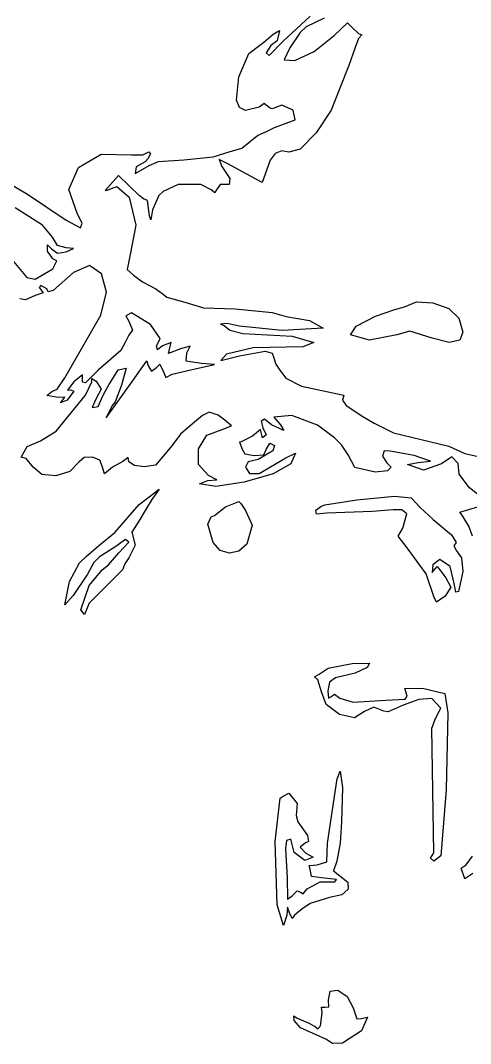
# Model space of a CAD drawing. Header units: centimetres. Extents: x 0 to 56.7, y -3.6 to 10.6.
# Drawn here: x 53.625 to 54.933, y 4.712 to 7.683 of the extents above; entities that cross this region are included whole.
import ezdxf

# ---------------------------------------------------------------- set-up
doc = ezdxf.new("R2010")
doc.units = ezdxf.units.CM
doc.header["$MEASUREMENT"] = 0
doc.layers.add('digi4 v3_digi3', color=7, linetype='Continuous')

msp = doc.modelspace()

# ---------------------------------------------------------------- linework, layer by layer
at = {"layer": 'digi4 v3_digi3'}
for p, q in [((54.3887, 7.6232), (54.4674, 7.6958)), ((54.5081, 7.6904), (54.4558, 7.6648)), ((54.5367, 7.6394), (54.5757, 7.6763)), ((54.5757, 7.6763), (54.5889, 7.6626)), ((54.3322, 7.6204), (54.3593, 7.6433)), ((54.3593, 7.6433), (54.3783, 7.6541)), ((54.3783, 7.6541), (54.3709, 7.6242)), ((54.4384, 7.6484), (54.4079, 7.6037)), ((54.4558, 7.6648), (54.4384, 7.6484)), ((54.4786, 7.5928), (54.5367, 7.6394)), ((54.5889, 7.6626), (54.6075, 7.6457)), ((54.6075, 7.6457), (54.6176, 7.6414)), ((54.6176, 7.6414), (54.6076, 7.6308)), ((54.2893, 7.5878), (54.3322, 7.6204)), ((54.3526, 7.6109), (54.3388, 7.589)), ((54.3483, 7.582), (54.3887, 7.6232)), ((54.3709, 7.6242), (54.3526, 7.6109)), ((54.6076, 7.6308), (54.5977, 7.605)), ((54.2597, 7.5197), (54.2893, 7.5878)), ((54.3388, 7.589), (54.3483, 7.582)), ((54.4079, 7.6037), (54.3918, 7.5688)), ((54.4228, 7.5672), (54.4786, 7.5928)), ((54.5977, 7.605), (54.5791, 7.5527)), ((54.3918, 7.5688), (54.4228, 7.5672)), ((54.5791, 7.5527), (54.5534, 7.4865)), ((54.253, 7.4523), (54.2597, 7.5197)), ((54.5534, 7.4865), (54.5284, 7.4224)), ((54.2613, 7.4301), (54.253, 7.4523)), ((54.279, 7.4218), (54.2613, 7.4301)), ((54.3189, 7.4317), (54.279, 7.4218)), ((54.3338, 7.4417), (54.3189, 7.4317)), ((54.3489, 7.4292), (54.3338, 7.4417)), ((54.3564, 7.4267), (54.3489, 7.4292)), ((54.3846, 7.4377), (54.3564, 7.4267)), ((54.4175, 7.4227), (54.3846, 7.4377)), ((54.4237, 7.3948), (54.4175, 7.4227)), ((54.5284, 7.4224), (54.4846, 7.3568)), ((54.3425, 7.362), (54.3637, 7.372)), ((54.3637, 7.372), (54.3896, 7.3819)), ((54.3896, 7.3819), (54.4237, 7.3948)), ((54.2682, 7.3126), (54.3143, 7.3496)), ((54.3143, 7.3496), (54.3425, 7.362)), ((54.4846, 7.3568), (54.438, 7.3097)), ((54.2316, 7.302), (54.2682, 7.3126)), ((53.7938, 7.256), (53.8593, 7.2948)), ((53.8593, 7.2948), (53.9481, 7.293)), ((53.9481, 7.293), (53.9804, 7.293)), ((53.9804, 7.293), (53.9978, 7.3015)), ((53.9958, 7.2815), (53.9871, 7.2724)), ((54.0027, 7.2957), (53.9958, 7.2815)), ((53.9978, 7.3015), (54.0027, 7.2957)), ((54.0996, 7.2788), (54.1854, 7.2873)), ((54.1854, 7.2873), (54.2316, 7.302)), ((54.3655, 7.2973), (54.351, 7.2774)), ((54.3843, 7.3047), (54.3655, 7.2973)), ((54.4048, 7.3012), (54.3843, 7.3047)), ((54.438, 7.3097), (54.4048, 7.3012)), ((53.7662, 7.1926), (53.7938, 7.256)), ((53.9613, 7.2583), (53.9589, 7.2385)), ((53.9871, 7.2724), (53.9613, 7.2583)), ((53.974, 7.2476), (53.9994, 7.2625)), ((53.9994, 7.2625), (54.0259, 7.2736)), ((54.0259, 7.2736), (54.0996, 7.2788)), ((54.2277, 7.2672), (54.2028, 7.2791)), ((54.2028, 7.2791), (54.2104, 7.2591)), ((54.2104, 7.2591), (54.2338, 7.2241)), ((54.3277, 7.2127), (54.2277, 7.2672)), ((54.351, 7.2774), (54.3277, 7.2127)), ((53.546, 7.2374), (53.6461, 7.1785)), ((53.9099, 7.2326), (53.8717, 7.1896)), ((53.9704, 7.175), (53.9099, 7.2326)), ((53.9589, 7.2385), (53.974, 7.2476)), ((54.2338, 7.2241), (54.2313, 7.2065)), ((53.791, 7.1205), (53.7662, 7.1926)), ((53.8775, 7.1903), (53.9051, 7.2014)), ((53.9051, 7.2014), (53.9407, 7.1704)), ((54.0839, 7.207), (54.0401, 7.1867)), ((54.1493, 7.2074), (54.0839, 7.207)), ((54.1795, 7.1917), (54.1493, 7.2074)), ((54.19, 7.1828), (54.1795, 7.1917)), ((54.1951, 7.1917), (54.19, 7.1828)), ((54.2055, 7.2065), (54.1951, 7.1917)), ((54.2313, 7.2065), (54.2055, 7.2065)), ((53.6461, 7.1785), (53.758, 7.103)), ((53.8717, 7.1896), (53.8775, 7.1903)), ((53.9407, 7.1704), (53.9602, 7.089)), ((53.9824, 7.1654), (53.9704, 7.175)), ((53.9942, 7.16), (53.9824, 7.1654)), ((54.0277, 7.1754), (54.0093, 7.133)), ((54.0401, 7.1867), (54.0277, 7.1754)), ((53.6889, 7.0891), (53.6096, 7.1394)), ((54.0005, 7.1156), (53.9942, 7.16)), ((54.0093, 7.133), (54.004, 7.1046)), ((53.758, 7.103), (53.7995, 7.0811)), ((53.8044, 7.0947), (53.791, 7.1205)), ((54.004, 7.1046), (54.0005, 7.1156)), ((53.7183, 7.0536), (53.6889, 7.0891)), ((53.7995, 7.0811), (53.8044, 7.0947)), ((53.9602, 7.089), (53.9441, 7.0036)), ((53.7332, 7.0296), (53.7183, 7.0536)), ((53.704, 7.0136), (53.7036, 7.0321)), ((53.7036, 7.0321), (53.7156, 7.02)), ((53.7193, 6.9912), (53.704, 7.0136)), ((53.7156, 7.02), (53.7328, 7.007)), ((53.7579, 7.0227), (53.7332, 7.0296)), ((53.7792, 7.0208), (53.7579, 7.0227)), ((53.7582, 7.0117), (53.7792, 7.0208)), ((53.6048, 6.9837), (53.6288, 6.954)), ((53.719, 6.962), (53.7309, 6.9852)), ((53.7309, 6.9852), (53.7193, 6.9912)), ((53.7328, 7.007), (53.7582, 7.0117)), ((53.9441, 7.0036), (53.9357, 6.9597)), ((53.6288, 6.954), (53.644, 6.9365)), ((53.6676, 6.9322), (53.719, 6.962)), ((53.719, 6.962), (53.719, 6.962)), ((53.826, 6.9721), (53.7796, 6.9515)), ((53.8611, 6.9479), (53.826, 6.9721)), ((53.9357, 6.9597), (53.9541, 6.9432)), ((53.644, 6.9365), (53.6676, 6.9322)), ((53.7796, 6.9515), (53.7198, 6.8991)), ((53.8752, 6.8945), (53.8611, 6.9479)), ((53.9541, 6.9432), (53.9798, 6.9246)), ((53.9798, 6.9246), (54.0189, 6.904)), ((53.6842, 6.9132), (53.6792, 6.9074)), ((53.6792, 6.9074), (53.6908, 6.8926)), ((53.7016, 6.904), (53.6842, 6.9132)), ((53.706, 6.8947), (53.7016, 6.904)), ((53.7198, 6.8991), (53.706, 6.8947)), ((53.8584, 6.8275), (53.8752, 6.8945)), ((54.0189, 6.904), (54.0401, 6.8885)), ((53.6394, 6.8718), (53.6229, 6.8745)), ((53.6676, 6.8841), (53.6394, 6.8718)), ((53.6908, 6.8926), (53.6676, 6.8841)), ((54.0401, 6.8885), (54.0503, 6.8793)), ((54.0503, 6.8793), (54.1027, 6.8653)), ((54.1027, 6.8653), (54.1567, 6.8489)), ((54.7409, 6.8515), (54.7761, 6.8659)), ((54.7761, 6.8659), (54.824, 6.8632)), ((54.1567, 6.8489), (54.2489, 6.8456)), ((54.2489, 6.8456), (54.3567, 6.8354)), ((54.3567, 6.8354), (54.3969, 6.8238)), ((54.6574, 6.8245), (54.7129, 6.8438)), ((54.7129, 6.8438), (54.7409, 6.8515)), ((54.824, 6.8632), (54.8697, 6.8465)), ((54.8697, 6.8465), (54.8987, 6.8188)), ((53.7539, 6.6454), (53.8584, 6.8275)), ((53.948, 6.8339), (53.9312, 6.8256)), ((53.9312, 6.8256), (53.9405, 6.8095)), ((53.9405, 6.8095), (53.9505, 6.7834)), ((54.0032, 6.7999), (53.948, 6.8339)), ((54.3969, 6.8238), (54.4651, 6.8118)), ((54.4651, 6.8118), (54.5048, 6.7896)), ((54.6003, 6.7954), (54.6574, 6.8245)), ((54.8987, 6.8188), (54.9111, 6.7782)), ((53.9505, 6.7834), (53.9405, 6.7696)), ((54.0307, 6.76), (54.0032, 6.7999)), ((54.226, 6.8031), (54.2062, 6.8011)), ((54.2062, 6.8011), (54.217, 6.7974)), ((54.217, 6.7974), (54.2338, 6.7839)), ((54.2608, 6.7955), (54.226, 6.8031)), ((54.2338, 6.7839), (54.271, 6.7746)), ((54.3861, 6.783), (54.2608, 6.7955)), ((54.5048, 6.7896), (54.3861, 6.783)), ((54.5839, 6.77), (54.6003, 6.7954)), ((54.7566, 6.7814), (54.7188, 6.7705)), ((54.8216, 6.761), (54.7566, 6.7814)), ((54.9111, 6.7782), (54.9016, 6.7545)), ((53.9306, 6.7503), (53.9171, 6.7248)), ((53.9405, 6.7696), (53.9306, 6.7503)), ((54.0202, 6.7376), (54.0307, 6.76)), ((54.0627, 6.7479), (54.0384, 6.7382)), ((54.0587, 6.7282), (54.0627, 6.7479)), ((54.271, 6.7746), (54.4144, 6.7663)), ((54.4144, 6.7663), (54.4782, 6.7483)), ((54.4782, 6.7483), (54.4458, 6.7356)), ((54.6392, 6.7546), (54.5839, 6.77)), ((54.7188, 6.7705), (54.6392, 6.7546)), ((54.8216, 6.761), (54.8216, 6.761)), ((54.8714, 6.7484), (54.8216, 6.761)), ((54.9016, 6.7545), (54.8714, 6.7484)), ((53.9171, 6.7248), (53.8511, 6.6676)), ((54.0231, 6.727), (54.0202, 6.7376)), ((54.0384, 6.7382), (54.0231, 6.727)), ((54.0904, 6.7301), (54.0555, 6.7156)), ((54.0555, 6.7156), (54.0587, 6.7282)), ((54.1184, 6.7374), (54.0904, 6.7301)), ((54.1072, 6.6935), (54.1087, 6.7177)), ((54.1087, 6.7177), (54.1184, 6.7374)), ((54.301, 6.7323), (54.2243, 6.7137)), ((54.2613, 6.7094), (54.3365, 6.7231)), ((54.4458, 6.7356), (54.301, 6.7323)), ((54.3365, 6.7231), (54.3568, 6.7173)), ((54.3568, 6.7173), (54.3612, 6.7034)), ((53.9505, 6.6356), (53.9925, 6.695)), ((53.9925, 6.695), (53.9967, 6.68)), ((54.1508, 6.6868), (54.1072, 6.6935)), ((54.1894, 6.6842), (54.1508, 6.6868)), ((54.2243, 6.7137), (54.2075, 6.6958)), ((54.2075, 6.6958), (54.2613, 6.7094)), ((54.3612, 6.7034), (54.3675, 6.685)), ((53.8511, 6.6676), (53.8138, 6.6308)), ((53.8907, 6.6387), (53.9096, 6.6691)), ((53.9096, 6.6691), (53.9328, 6.6732)), ((53.9328, 6.6732), (53.9188, 6.6238)), ((53.9967, 6.68), (54.0056, 6.6651)), ((54.0056, 6.6651), (54.0202, 6.6751)), ((54.0202, 6.6751), (54.0301, 6.685)), ((54.0301, 6.685), (54.0401, 6.6651)), ((54.0401, 6.6651), (54.0472, 6.6461)), ((54.0665, 6.6557), (54.1333, 6.672)), ((54.1333, 6.672), (54.1894, 6.6842)), ((54.3675, 6.685), (54.3786, 6.6674)), ((54.3786, 6.6674), (54.3965, 6.6443)), ((53.7314, 6.6129), (53.7539, 6.6454)), ((53.7799, 6.6337), (53.7622, 6.6096)), ((53.805, 6.6542), (53.7799, 6.6337)), ((53.8054, 6.6327), (53.805, 6.6542)), ((53.8138, 6.6308), (53.8054, 6.6327)), ((53.8145, 6.595), (53.8326, 6.6336)), ((53.8326, 6.6336), (53.8328, 6.6438)), ((53.8328, 6.6438), (53.8451, 6.636)), ((53.8451, 6.636), (53.86, 6.6121)), ((53.8743, 6.5288), (53.9505, 6.6356)), ((53.8816, 6.6253), (53.8907, 6.6387)), ((54.0472, 6.6461), (54.0665, 6.6557)), ((54.3965, 6.6443), (54.4419, 6.6215)), ((53.7016, 6.5942), (53.7165, 6.6054)), ((53.7165, 6.6054), (53.7314, 6.6129)), ((53.7807, 6.6065), (53.7613, 6.5805)), ((53.7622, 6.6096), (53.7713, 6.6103)), ((53.7713, 6.6103), (53.7807, 6.6065)), ((53.86, 6.6121), (53.8443, 6.5837)), ((53.8659, 6.5955), (53.8816, 6.6253)), ((53.9188, 6.6238), (53.9007, 6.576)), ((54.4419, 6.6215), (54.565, 6.5955)), ((53.7339, 6.5885), (53.7016, 6.5942)), ((53.7288, 6.4903), (53.8145, 6.595)), ((53.7539, 6.5889), (53.7339, 6.5885)), ((53.7414, 6.5731), (53.7539, 6.5889)), ((53.7613, 6.5805), (53.7414, 6.5731)), ((53.8443, 6.5837), (53.8337, 6.5595)), ((53.8513, 6.5622), (53.8659, 6.5955)), ((53.9007, 6.576), (53.8918, 6.5655)), ((54.565, 6.5955), (54.5614, 6.5805)), ((54.5614, 6.5805), (54.572, 6.5655)), ((53.8337, 6.5595), (53.8513, 6.5622)), ((53.8918, 6.5655), (53.8743, 6.5288)), ((54.1739, 6.5456), (54.1544, 6.536)), ((54.1994, 6.5368), (54.1739, 6.5456)), ((54.572, 6.5655), (54.5941, 6.5506)), ((54.5941, 6.5506), (54.6148, 6.5357)), ((54.1251, 6.5116), (54.0899, 6.4821)), ((54.1544, 6.536), (54.1251, 6.5116)), ((54.2193, 6.5228), (54.1994, 6.5368)), ((54.2385, 6.5064), (54.2193, 6.5228)), ((54.3343, 6.5251), (54.3249, 6.52)), ((54.3249, 6.52), (54.3292, 6.5006)), ((54.3544, 6.5091), (54.3343, 6.5251)), ((54.3905, 6.4921), (54.3544, 6.5091)), ((54.4134, 6.536), (54.361, 6.5313)), ((54.361, 6.5313), (54.3805, 6.5091)), ((54.3805, 6.5091), (54.3905, 6.4921)), ((54.4886, 6.5079), (54.4134, 6.536)), ((54.5379, 6.4713), (54.4886, 6.5079)), ((54.6148, 6.5357), (54.6526, 6.5137)), ((54.6526, 6.5137), (54.7097, 6.4859)), ((53.6839, 6.4625), (53.7288, 6.4903)), ((54.0899, 6.4821), (54.065, 6.4478)), ((54.1423, 6.4387), (54.167, 6.4786)), ((54.167, 6.4786), (54.2112, 6.4958)), ((54.2112, 6.4958), (54.2385, 6.5064)), ((54.3231, 6.4951), (54.2992, 6.4762)), ((54.3243, 6.4866), (54.3231, 6.4951)), ((54.3286, 6.4711), (54.3243, 6.4866)), ((54.3388, 6.4797), (54.3286, 6.4711)), ((54.3292, 6.5006), (54.3388, 6.4797)), ((54.7097, 6.4859), (54.8702, 6.4469)), ((53.6449, 6.4463), (53.6839, 6.4625)), ((54.2668, 6.4596), (54.2616, 6.4585)), ((54.2616, 6.4585), (54.2691, 6.4378)), ((54.2992, 6.4762), (54.2668, 6.4596)), ((54.3388, 6.4368), (54.3494, 6.456)), ((54.3494, 6.456), (54.3631, 6.4489)), ((54.3631, 6.4489), (54.3584, 6.4332)), ((54.5578, 6.451), (54.5379, 6.4713)), ((54.5777, 6.4217), (54.5578, 6.451)), ((53.6274, 6.4154), (53.6449, 6.4463)), ((54.065, 6.4478), (54.0401, 6.4178)), ((54.1423, 6.3937), (54.1423, 6.4387)), ((54.2691, 6.4378), (54.2771, 6.4246)), ((54.2771, 6.4246), (54.304, 6.4194)), ((54.304, 6.4194), (54.332, 6.4217)), ((54.3584, 6.4332), (54.3164, 6.4081)), ((54.332, 6.4217), (54.3388, 6.4368)), ((54.3967, 6.4133), (54.4245, 6.4268)), ((54.4245, 6.4268), (54.4109, 6.3956)), ((54.597, 6.3845), (54.5777, 6.4217)), ((54.6817, 6.4331), (54.6773, 6.4174)), ((54.6997, 6.432), (54.6817, 6.4331)), ((54.7694, 6.4195), (54.6997, 6.432)), ((54.8167, 6.4036), (54.7694, 6.4195)), ((54.8702, 6.4469), (54.9165, 6.4258)), ((54.9165, 6.4258), (54.9725, 6.4133)), ((53.6414, 6.4109), (53.6274, 6.4154)), ((53.6618, 6.3862), (53.6414, 6.4109)), ((53.7946, 6.4009), (53.769, 6.3736)), ((53.8104, 6.4143), (53.7946, 6.4009)), ((53.8346, 6.4154), (53.8104, 6.4143)), ((53.8559, 6.4063), (53.8346, 6.4154)), ((53.8628, 6.3888), (53.8559, 6.4063)), ((53.8697, 6.3664), (53.8628, 6.3888)), ((53.9223, 6.4028), (53.8924, 6.3863)), ((53.9378, 6.4142), (53.9223, 6.4028)), ((53.9405, 6.4017), (53.9378, 6.4142)), ((53.9567, 6.3904), (53.9405, 6.4017)), ((53.9848, 6.3868), (53.9567, 6.3904)), ((54.0174, 6.3914), (53.9848, 6.3868)), ((54.0401, 6.4178), (54.0174, 6.3914)), ((54.1721, 6.3613), (54.1423, 6.3937)), ((54.2867, 6.4017), (54.279, 6.3857)), ((54.3164, 6.4081), (54.2867, 6.4017)), ((54.3192, 6.3674), (54.3967, 6.4133)), ((54.4109, 6.3956), (54.3594, 6.3665)), ((54.6773, 6.4174), (54.6897, 6.3988)), ((54.6897, 6.3988), (54.7022, 6.3863)), ((54.7496, 6.3933), (54.7812, 6.3994)), ((54.7964, 6.3775), (54.7496, 6.3933)), ((54.7812, 6.3994), (54.8167, 6.4036)), ((54.8485, 6.3957), (54.7964, 6.3775)), ((54.8786, 6.4158), (54.8485, 6.3957)), ((54.8976, 6.3963), (54.8786, 6.4158)), ((54.9, 6.3656), (54.8976, 6.3963)), ((53.6874, 6.3646), (53.6618, 6.3862)), ((53.7281, 6.3609), (53.6874, 6.3646)), ((53.769, 6.3736), (53.7281, 6.3609)), ((53.8808, 6.3764), (53.8697, 6.3664)), ((53.8924, 6.3863), (53.8808, 6.3764)), ((54.196, 6.349), (54.1721, 6.3613)), ((54.3594, 6.3665), (54.2756, 6.3421)), ((54.279, 6.3857), (54.2904, 6.3676)), ((54.2904, 6.3676), (54.3192, 6.3674)), ((54.6559, 6.3718), (54.597, 6.3845)), ((54.692, 6.3748), (54.6559, 6.3718)), ((54.7022, 6.3863), (54.692, 6.3748)), ((54.9301, 6.326), (54.9, 6.3656)), ((54.1451, 6.3371), (54.17, 6.3469)), ((54.1931, 6.3299), (54.1451, 6.3371)), ((54.17, 6.3469), (54.196, 6.349)), ((54.2756, 6.3421), (54.1931, 6.3299)), ((53.9706, 6.2778), (54.0279, 6.3221)), ((54.0279, 6.3221), (54.0066, 6.2921)), ((54.6026, 6.2909), (54.7124, 6.3016)), ((54.7124, 6.3016), (54.7605, 6.2968)), ((54.9585, 6.3037), (54.9301, 6.326)), ((54.9301, 6.326), (54.9301, 6.326)), ((53.899, 6.1962), (53.9706, 6.2778)), ((54.0066, 6.2921), (53.9902, 6.2652)), ((54.1894, 6.2456), (54.2208, 6.2711)), ((54.2208, 6.2711), (54.2598, 6.2861)), ((54.2598, 6.2861), (54.2658, 6.2802)), ((54.2658, 6.2802), (54.2791, 6.2597)), ((54.484, 6.2607), (54.4983, 6.2717)), ((54.4983, 6.2717), (54.5097, 6.2765)), ((54.5097, 6.2765), (54.6026, 6.2909)), ((54.7605, 6.2968), (54.7868, 6.269)), ((54.9018, 6.2556), (54.9541, 6.2706)), ((53.9902, 6.2652), (53.9695, 6.2292)), ((54.1699, 6.2203), (54.1795, 6.242)), ((54.1795, 6.242), (54.1894, 6.2456)), ((54.2791, 6.2597), (54.2985, 6.2173)), ((54.4856, 6.249), (54.484, 6.2607)), ((54.5154, 6.2528), (54.4856, 6.249)), ((54.6474, 6.2571), (54.5154, 6.2528)), ((54.7087, 6.2618), (54.6474, 6.2571)), ((54.7333, 6.262), (54.7087, 6.2618)), ((54.7475, 6.2503), (54.7333, 6.262)), ((54.736, 6.2083), (54.7475, 6.2503)), ((54.7868, 6.269), (54.8243, 6.2342)), ((54.9086, 6.2469), (54.9018, 6.2556)), ((54.928, 6.2146), (54.9086, 6.2469)), ((53.9695, 6.2292), (53.9492, 6.1972)), ((54.1847, 6.1668), (54.1699, 6.2203)), ((54.2985, 6.2173), (54.2829, 6.162)), ((54.8243, 6.2342), (54.8781, 6.1895)), ((54.9387, 6.1856), (54.928, 6.2146)), ((53.852, 6.1578), (53.899, 6.1962)), ((53.9492, 6.1972), (53.9585, 6.1598)), ((54.7225, 6.1851), (54.736, 6.2083)), ((54.7489, 6.1519), (54.7225, 6.1851)), ((54.8781, 6.1895), (54.8913, 6.167)), ((53.8157, 6.1264), (53.852, 6.1578)), ((53.8996, 6.1534), (53.8549, 6.1254)), ((53.9302, 6.1759), (53.8996, 6.1534)), ((53.9106, 6.1374), (53.9405, 6.168)), ((53.9405, 6.168), (53.9302, 6.1759)), ((53.9585, 6.1598), (53.9405, 6.1223)), ((54.1847, 6.1668), (54.1847, 6.1668)), ((54.2052, 6.1442), (54.1847, 6.1668)), ((54.2829, 6.162), (54.2601, 6.1415)), ((54.8041, 6.0762), (54.7489, 6.1519)), ((54.8913, 6.167), (54.885, 6.1573)), ((54.885, 6.1573), (54.8919, 6.1432)), ((53.7968, 6.1076), (53.8157, 6.1264)), ((53.8549, 6.1254), (53.8386, 6.1091)), ((53.8808, 6.1019), (53.9106, 6.1374)), ((53.9405, 6.1223), (53.9285, 6.1048)), ((54.2323, 6.1357), (54.2052, 6.1442)), ((54.2601, 6.1415), (54.2323, 6.1357)), ((54.8919, 6.1432), (54.9069, 6.1222)), ((54.9069, 6.1222), (54.9103, 6.083)), ((53.7675, 6.0543), (53.7968, 6.1076)), ((53.8386, 6.1091), (53.8203, 6.0749)), ((53.8622, 6.0876), (53.8808, 6.1019)), ((53.9285, 6.1048), (53.9214, 6.0876)), ((54.8233, 6.1022), (54.8214, 6.0796)), ((54.844, 6.1175), (54.8233, 6.1022)), ((54.8266, 6.086), (54.8366, 6.0976)), ((54.8366, 6.0976), (54.8465, 6.0837)), ((54.8735, 6.0973), (54.844, 6.1175)), ((54.886, 6.0483), (54.8735, 6.0973)), ((53.8203, 6.0749), (53.7788, 6.013)), ((53.8249, 6.0425), (53.8622, 6.0876)), ((53.9214, 6.0876), (53.825, 5.9906)), ((54.8268, 6.0102), (54.8041, 6.0762)), ((54.8214, 6.0796), (54.8266, 6.086)), ((54.8465, 6.0837), (54.8615, 6.0641)), ((54.8615, 6.0641), (54.8759, 6.0375)), ((54.9103, 6.083), (54.8979, 6.0246)), ((53.7539, 5.9857), (53.7675, 6.0543)), ((53.8011, 5.9718), (53.8249, 6.0425)), ((54.8759, 6.0375), (54.859, 6.0109)), ((54.8899, 6.0233), (54.886, 6.0483)), ((53.7788, 6.013), (53.7539, 5.9857)), ((54.8342, 5.9938), (54.8268, 6.0102)), ((54.8268, 6.0102), (54.8268, 6.0102)), ((54.859, 6.0109), (54.8342, 5.9938)), ((54.8979, 6.0246), (54.8899, 6.0233)), ((53.825, 5.9906), (53.8111, 5.9582)), ((53.8111, 5.9582), (53.8011, 5.9718)), ((53.8011, 5.9718), (53.8011, 5.9718)), ((54.4931, 5.7851), (54.5195, 5.8022)), ((54.5195, 5.8022), (54.5892, 5.8156)), ((54.5892, 5.8156), (54.6395, 5.8163)), ((54.6331, 5.8041), (54.5982, 5.7878)), ((54.6395, 5.8163), (54.6331, 5.8041)), ((54.4792, 5.7774), (54.4931, 5.7851)), ((54.4893, 5.7686), (54.4792, 5.7774)), ((54.5004, 5.7334), (54.4893, 5.7686)), ((54.5404, 5.7743), (54.5229, 5.7616)), ((54.5982, 5.7878), (54.5404, 5.7743)), ((54.5229, 5.7616), (54.5181, 5.7355)), ((54.5181, 5.7355), (54.5203, 5.7149)), ((54.7417, 5.7429), (54.7937, 5.7441)), ((54.749, 5.7213), (54.7417, 5.7429)), ((54.7937, 5.7441), (54.858, 5.7283)), ((54.5131, 5.6964), (54.5004, 5.7334)), ((54.5203, 5.7149), (54.5272, 5.7184)), ((54.5272, 5.7184), (54.5376, 5.7267)), ((54.5376, 5.7267), (54.5534, 5.7151)), ((54.5534, 5.7151), (54.5916, 5.7034)), ((54.5916, 5.7034), (54.6867, 5.7092)), ((54.6867, 5.7092), (54.743, 5.7118)), ((54.7833, 5.7109), (54.737, 5.6943)), ((54.743, 5.7118), (54.749, 5.7213)), ((54.8207, 5.7136), (54.7833, 5.7109)), ((54.8468, 5.6857), (54.8207, 5.7136)), ((54.858, 5.7283), (54.8672, 5.6723)), ((54.552, 5.668), (54.5131, 5.6964)), ((54.6245, 5.6761), (54.5961, 5.658)), ((54.6525, 5.6891), (54.6245, 5.6761)), ((54.6807, 5.6769), (54.6525, 5.6891)), ((54.6939, 5.6757), (54.6807, 5.6769)), ((54.737, 5.6943), (54.6939, 5.6757)), ((54.8313, 5.6558), (54.8468, 5.6857)), ((54.5961, 5.658), (54.552, 5.668)), ((54.8211, 5.6274), (54.8313, 5.6558)), ((54.8672, 5.6723), (54.8621, 5.4483)), ((54.8263, 5.2661), (54.8211, 5.6274)), ((54.5454, 5.4803), (54.5539, 5.5026)), ((54.5539, 5.5026), (54.5608, 5.4554)), ((54.5178, 5.2936), (54.5454, 5.4803)), ((54.3885, 5.4307), (54.4053, 5.4387)), ((54.4053, 5.4387), (54.4289, 5.4087)), ((54.5608, 5.4554), (54.5581, 5.3559)), ((54.8621, 5.4483), (54.8468, 5.2566)), ((54.3656, 5.2987), (54.38, 5.4247)), ((54.38, 5.4247), (54.3885, 5.4307)), ((54.4289, 5.4087), (54.426, 5.3743)), ((54.426, 5.3743), (54.4315, 5.356)), ((54.4315, 5.356), (54.4589, 5.316)), ((54.5581, 5.3559), (54.5543, 5.2941)), ((54.3709, 5.1144), (54.3656, 5.2987)), ((54.3986, 5.3013), (54.3957, 5.2777)), ((54.4106, 5.3052), (54.3986, 5.3013)), ((54.4204, 5.2663), (54.4106, 5.3052)), ((54.4534, 5.2947), (54.4383, 5.282)), ((54.4618, 5.2986), (54.4534, 5.2947)), ((54.4589, 5.316), (54.4618, 5.2986)), ((54.5151, 5.2392), (54.5178, 5.2936)), ((54.5543, 5.2941), (54.5444, 5.2414)), ((54.3957, 5.2777), (54.4, 5.193)), ((54.4519, 5.2431), (54.4204, 5.2663)), ((54.4383, 5.282), (54.4547, 5.2649)), ((54.4547, 5.2649), (54.4757, 5.253)), ((54.8167, 5.2507), (54.8263, 5.2661)), ((54.4757, 5.253), (54.4519, 5.2431)), ((54.4644, 5.2287), (54.4875, 5.2314)), ((54.4875, 5.2314), (54.5151, 5.2392)), ((54.5444, 5.2414), (54.5345, 5.2133)), ((54.8167, 5.2507), (54.8167, 5.2507)), ((54.8264, 5.2419), (54.8167, 5.2507)), ((54.8468, 5.2566), (54.8264, 5.2419)), ((54.9063, 5.2208), (54.9201, 5.2314)), ((54.9201, 5.2314), (54.9388, 5.256)), ((54.4669, 5.2181), (54.4644, 5.2287)), ((54.4706, 5.1972), (54.4669, 5.2181)), ((54.5345, 5.2133), (54.5535, 5.1994)), ((54.9165, 5.1906), (54.9063, 5.2208)), ((54.9063, 5.2208), (54.9063, 5.2208)), ((54.9395, 5.2057), (54.9165, 5.1906)), ((54.4, 5.193), (54.4011, 5.1315)), ((54.4579, 5.161), (54.4963, 5.1813)), ((54.5, 5.1929), (54.4706, 5.1972)), ((54.4963, 5.1813), (54.5384, 5.1811)), ((54.544, 5.1888), (54.5, 5.1929)), ((54.5384, 5.1811), (54.544, 5.1888)), ((54.5535, 5.1994), (54.5767, 5.1807)), ((54.5767, 5.1807), (54.5777, 5.1604)), ((54.4011, 5.1315), (54.4148, 5.1407)), ((54.4148, 5.1407), (54.429, 5.1556)), ((54.429, 5.1556), (54.4385, 5.1514)), ((54.4385, 5.1514), (54.4471, 5.147)), ((54.4471, 5.147), (54.4579, 5.161)), ((54.5591, 5.1438), (54.5236, 5.1365)), ((54.5777, 5.1604), (54.5591, 5.1438)), ((54.371, 5.1144), (54.3709, 5.1144)), ((54.3891, 5.0547), (54.371, 5.1144)), ((54.4667, 5.1188), (54.4425, 5.102)), ((54.5236, 5.1365), (54.4667, 5.1188)), ((54.3995, 5.0846), (54.3891, 5.0547)), ((54.4014, 5.1081), (54.3995, 5.0846)), ((54.4074, 5.092), (54.4014, 5.1081)), ((54.4143, 5.0749), (54.4074, 5.092)), ((54.4211, 5.0846), (54.4143, 5.0749)), ((54.4425, 5.102), (54.4211, 5.0846)), ((54.5204, 4.8383), (54.5256, 4.8643)), ((54.5256, 4.8643), (54.5477, 4.8665)), ((54.5477, 4.8665), (54.5741, 4.8488)), ((54.5741, 4.8488), (54.5922, 4.8152)), ((54.5002, 4.8174), (54.5106, 4.8178)), ((54.5015, 4.8008), (54.5002, 4.8174)), ((54.5106, 4.8178), (54.5212, 4.8188)), ((54.5212, 4.8188), (54.5204, 4.8383)), ((54.5922, 4.8152), (54.603, 4.7836)), ((54.4201, 4.7784), (54.4197, 4.792)), ((54.4197, 4.792), (54.4294, 4.7859)), ((54.4294, 4.7859), (54.4594, 4.7734)), ((54.4972, 4.7634), (54.5015, 4.8008)), ((54.603, 4.7836), (54.6149, 4.7847)), ((54.6149, 4.7847), (54.6335, 4.7887)), ((54.6335, 4.7887), (54.6165, 4.7488)), ((54.4385, 4.758), (54.4201, 4.7784)), ((54.5126, 4.7243), (54.4385, 4.758)), ((54.4594, 4.7734), (54.4815, 4.761)), ((54.4815, 4.761), (54.4892, 4.7547)), ((54.4892, 4.7547), (54.4972, 4.7634)), ((54.6165, 4.7488), (54.5615, 4.7131)), ((54.5126, 4.7243), (54.5126, 4.7243)), ((54.5323, 4.7119), (54.5126, 4.7243)), ((54.5615, 4.7131), (54.5323, 4.7119))]:
    msp.add_line(p, q, dxfattribs=at)

doc.saveas('drawing.dxf')
